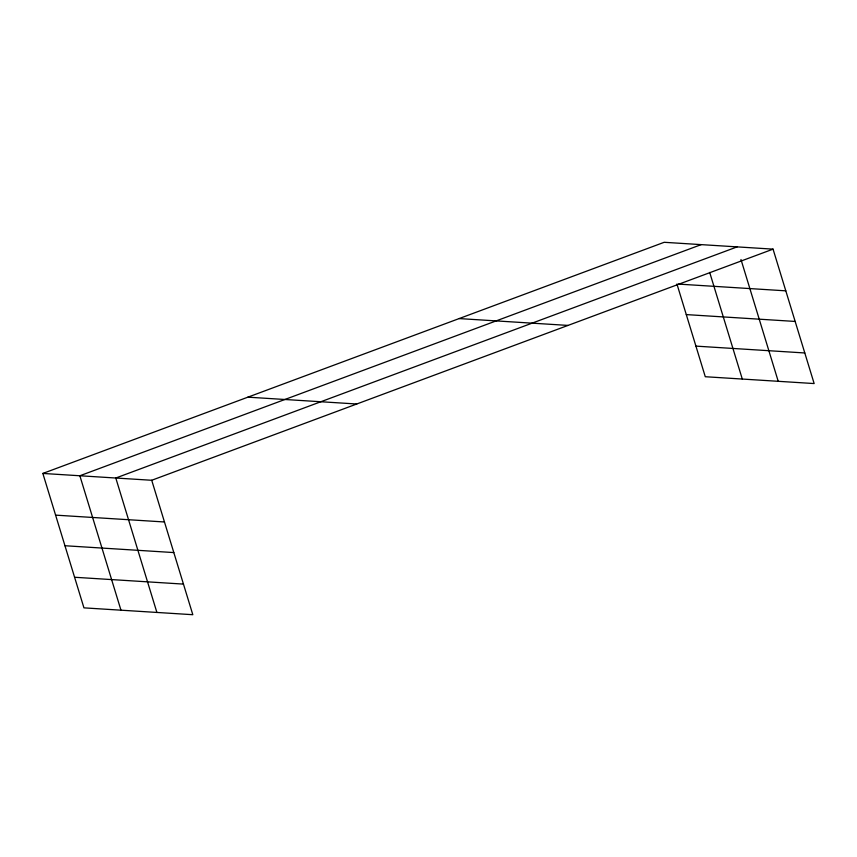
<?xml version="1.0" encoding="UTF-8"?>
<svg xmlns="http://www.w3.org/2000/svg" width="857" height="857" viewBox="0 0 857 857"><rect width="100%" height="100%" fill="white"/><g stroke="black" fill="none" stroke-linecap="round" stroke-linejoin="round"><path stroke-width="1.29" d="M42.85 473.439L151.721 480.274L192.814 614.705L83.943 607.859L42.85 473.439L664.186 242.295L773.057 249.141L814.15 383.561L705.279 376.726L676.934 283.999M701.197 244.62L79.862 475.764L120.966 610.184M737.127 246.88L115.791 478.024L156.895 612.444M151.721 480.274L773.057 249.141M678.251 284.085L785.805 290.834M686.286 314.594L795.157 321.439M459.138 318.579L568.009 325.414M695.927 346.121L804.798 352.966M247.887 397.166L356.758 404.001M55.598 515.132L164.469 521.977M64.95 545.738L173.821 552.572M74.591 577.264L183.462 584.099M740.984 259.521L778.22 381.301M709.692 272.419L742.291 379.051"/></g></svg>
